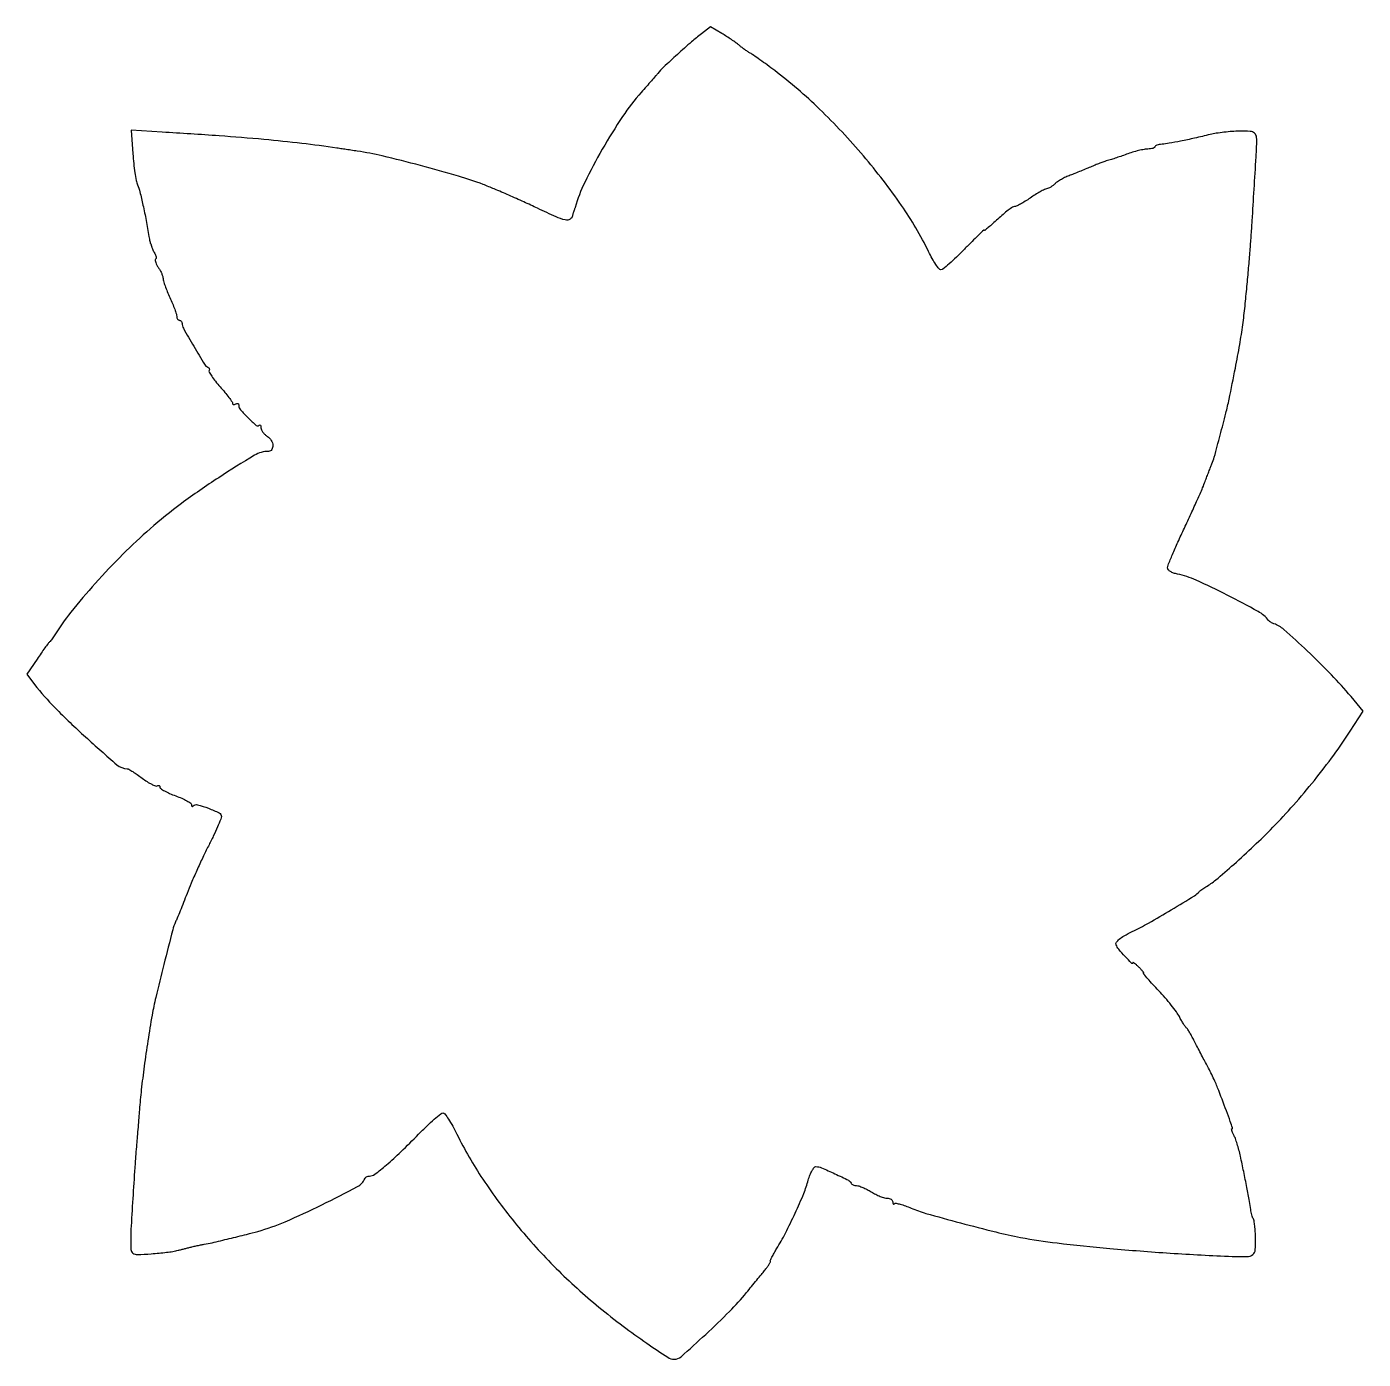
# Model space of a CAD drawing. Extents: x 0 to 423, y 0 to 422.
import ezdxf

# ---------------------------------------------------------------- set-up
doc = ezdxf.new("R2010")
doc.units = 0

msp = doc.modelspace()

# ---------------------------------------------------------------- linework, layer by layer
msp.add_lwpolyline([(213.415875, 419.729043, 0.016206), (210.289255, 417.174214, 0.00519), (205.809709, 413.182435, 0.004203), (201.468758, 409.165334, 0.032988), (199.596465, 407.154624, -0.006908), (198.939235, 406.370568, -0.001068), (197.611646, 404.837156, -0.001191), (196.037376, 403.035338, -0.001035), (194.37935, 401.154624, 0.033686), (188.467912, 393.49485, 0.017102), (182.042493, 383.148263, 0.016872), (176.479245, 372.66253, 0.044868), (173.461367, 364.75, -0.01131), (173.362177, 364.426271, -0.008412), (173.238651, 364.073437, -0.008512), (173.110811, 363.744426, -0.019007), (173, 363.5, 0.036989), (172.895239, 363.244927, 0.014248), (172.786719, 362.877604, 0.014016), (172.691185, 362.470947, 0.016797), (172.625, 362.083333, -0.244397), (171.849779, 360.985715, -0.173737), (170.328537, 360.783063, -0.052144), (167.413819, 361.735401, -0.006872), (161.504777, 364.472191, 0.005006), (157.253809, 366.460341, 0.003586), (152.46307, 368.6014, 0.003621), (147.87012, 370.575147, 0.007767), (144.293775, 372.016452, 0.020929), (136.544188, 374.633819, 0.006209), (124.491116, 377.988347, 0.006167), (112.381744, 381.037746, 0.02173), (104.5, 382.560958, -0.000022), (102.475739, 382.861711, -0.000025), (100.528125, 383.151263, -0.000023), (98.870082, 383.397925, -0.000134), (98, 383.527643, 0.007961), (86.91799, 385.002887, 0.006386), (74.948372, 386.24799, 0.005201), (60.759864, 387.39229, 0.002569), (42.71597, 388.565615), (32.931941, 389.151359), (33.429228, 381.703374, 0.010221), (33.693472, 378.677577, 0.011069), (34.075963, 375.744787, 0.010626), (34.512099, 373.25005, 0.051534), (34.932562, 371.877695, -0.039182), (35.662113, 369.690519, -0.007045), (36.63997, 365.505541, -0.007606), (37.63886, 360.583941, -0.007015), (38.516788, 355.5, 0.007629), (38.653219, 354.715698, 0.010424), (38.801546, 354.014062, 0.007504), (38.945603, 353.435896, 0.109318), (39.041667, 353.25, -0.070791), (39.13122, 353.10504, -0.019146), (39.230019, 352.853125, -0.018982), (39.321284, 352.555463, -0.018653), (39.390313, 352.25, 0.048832), (39.499535, 351.87376, 0.015194), (39.734638, 351.333581, 0.01503), (40.035572, 350.742541, 0.01603), (40.365448, 350.183469, -0.047214), (40.643059, 349.637987, -0.058535), (40.789123, 349.08775, -0.069785), (40.790633, 348.614733, -0.163752), (40.635441, 348.302107, 0.23277), (40.514282, 347.946067, 0.049359), (40.666783, 347.288922, 0.042091), (41.01554, 346.48826, 0.029027), (41.535305, 345.646132, -0.026586), (42.095904, 344.747685, -0.025112), (42.569746, 343.777881, -0.02596), (42.900911, 342.877259, -0.075255), (43, 342.22263, 0.07537), (43.117771, 341.445781, 0.01058), (43.632761, 339.902456, 0.011882), (44.329314, 338.09044, 0.009846), (45.15408, 336.195136, -0.009052), (45.979808, 334.305835, -0.011113), (46.679097, 332.512009, -0.009656), (47.201205, 330.988569, -0.07534), (47.320747, 330.25, 0.064765), (47.387807, 329.772121, 0.081725), (47.574428, 329.367188, 0.097771), (47.847868, 329.096178, 0.14756), (48.166667, 329, -0.11281), (48.484558, 328.927353, -0.100212), (48.755208, 328.721988, -0.094195), (48.936799, 328.41496, -0.086785), (49, 328.053576, 0.129427), (49.418782, 326.462852, 0.004321), (52.706487, 320.766949, 0.003684), (56.126159, 315.055599, 0.161866), (57.177628, 314.16459, -0.095977), (57.461822, 313.981065, -0.114668), (57.635522, 313.7146, -0.118677), (57.670549, 313.406223, -0.108024), (57.564098, 313.103712, 0.278837), (57.559428, 312.623133, 0.015112), (58.405036, 311.287359, 0.019967), (59.578634, 309.692906, 0.012889), (61.056483, 307.939122, -0.008403), (62.566353, 306.179615, -0.012038), (63.840043, 304.566343, -0.00798), (64.840779, 303.188828, -0.153849), (64.998616, 302.690983, 0.15786), (65.081846, 302.435427, 0.190857), (65.293343, 302.301162, 0.126906), (65.616732, 302.32189, 0.059345), (66, 302.5, -0.086011), (66.381933, 302.653424, -0.164862), (66.70625, 302.6155, -0.179739), (66.922219, 302.393631, -0.104438), (67, 302.025313, 0.181951), (67.527003, 300.625055, 0.019788), (69.942409, 298.08118, 0.016637), (72.52572, 295.729698, 0.39091), (73.432763, 295.766096, -0.205251), (73.646161, 295.851459, -0.245449), (73.833374, 295.747785, -0.108172), (73.96102, 295.41689, -0.038184), (74, 294.907213, 0.113628), (74.14713, 294.268151, 0.049395), (74.606299, 293.521376, 0.045417), (75.274378, 292.790827, 0.045285), (76.063996, 292.192107, -0.119353), (77.247292, 290.983866, -0.116898), (77.758263, 289.358818, -0.165156), (77.415342, 288.045731, -0.252146), (76.401971, 287.5, 0.136319), (71.922356, 286.255562, 0.009241), (60.605254, 279.153729, 0.014233), (48.788002, 270.940718, 0.020814), (38.917053, 263, 0.016761), (30.296517, 254.927315, 0.013345), (21.534783, 245.671792, 0.013626), (13.806058, 236.571177, 0.029618), (8.5, 229.100803, -0.010186), (8.075617, 228.451281, -0.010363), (7.627488, 227.823361, -0.010188), (7.215889, 227.294054, -0.041502), (6.934001, 227, 0.05277), (6.585636, 226.619844, 0.00257), (5.57501, 225.237258, 0.004154), (4.394614, 223.575978, 0.002983), (3.102456, 221.701302), (-0.163091, 216.902605), (2.313413, 213.701302, 0.03081), (8.802802, 206.302803, 0.012702), (18.434259, 197.079348, 0.006626), (28.382683, 188.263586, 0.171092), (31.683278, 186.97218, -0.123821), (32.179885, 186.829143, -0.009084), (33.402976, 186.087658, -0.012219), (34.840879, 185.129899, -0.008943), (36.390682, 184.000109, 0.018059), (37.943709, 182.910761, 0.026386), (39.3909, 182.076739, 0.024613), (40.5962, 181.537274, 0.235514), (41.140682, 181.586946, -0.08836), (41.468786, 181.716973, -0.167203), (41.747575, 181.680442, -0.177912), (41.933443, 181.483716, -0.101568), (42, 181.159447, 0.251167), (42.249784, 180.693568, 0.020663), (43.46875, 179.954291, 0.023781), (45.084176, 179.161368, 0.015888), (47, 178.402886, -0.016062), (48.915806, 177.643638, -0.024011), (50.53125, 176.848387, -0.020999), (51.748661, 176.106239, -0.25038), (52, 175.635789, 0.057475), (52.038488, 175.302069, 0.172777), (52.160747, 175.112093, 0.253442), (52.339162, 175.083234, 0.112808), (52.547223, 175.213889, -0.267593), (53.91144, 175.580402, -0.02423), (57.405413, 174.46534, -0.023824), (60.768516, 173.023537, -0.296854), (61.449777, 171.889624, -0.08855), (61.25775, 171.000749, -0.005738), (60.22252, 168.558202, -0.008219), (58.900128, 165.665602, -0.006028), (57.342407, 162.5, 0.006943), (55.592369, 158.927085, 0.004647), (53.685317, 154.79375, 0.004679), (51.911721, 150.753232, 0.009183), (50.590009, 147.5, -0.001894), (49.489343, 144.673362, -0.002141), (48.41098, 141.96875, -0.001952), (47.475399, 139.676954, -0.011755), (46.956855, 138.5, 0.046557), (46.03869, 135.948739, 0.001415), (43.259201, 125.044204, 0.002717), (40.684077, 114.580841, 0.01567), (39.526378, 109, 0.004872), (38.177358, 100.820705, 0.005184), (37.017335, 92.783889, 0.005511), (36.105563, 85.344947, 0.008928), (35.513253, 79, -0.00097), (35.319666, 76.496251, -0.000568), (35.078723, 73.5, -0.000568), (34.830925, 70.50378, -0.000968), (34.616105, 68, 0.004898), (34.146115, 61.965606, 0.001227), (33.4999, 52.110408, 0.000862), (32.890548, 42.182187, 0.011317), (32.75446, 38.5, 0.017268), (32.82927, 34.801534, 0.216027), (33.460569, 33.589727, 0.177779), (34.855314, 33.138139, 0.011112), (39.25, 33.406449, 0.003699), (41.752937, 33.633829, 0.004436), (44.104687, 33.886112, 0.003822), (46.081354, 34.131242, 0.029248), (47, 34.307444, 0.000554), (47.747271, 34.497532, 0.000208), (48.79375, 34.765428, 0.000206), (49.932926, 35.058061, 0.00025), (51, 35.333211, -0.006381), (52.138221, 35.61187, -0.003799), (53.5, 35.916017, -0.003801), (54.862031, 36.198556, -0.006559), (56, 36.410123, 0.014554), (58.495892, 36.915555, 0.001772), (63.933865, 38.202893, 0.002202), (69.417427, 39.547129, 0.007344), (73, 40.498215, 0.033052), (81.67243, 43.568499, 0.012862), (93.232638, 48.899131, 0.006656), (104.597909, 54.687987, 0.178222), (106.833333, 57.167636, -0.108014), (107.049351, 57.486045, -0.065226), (107.419501, 57.755493, -0.060701), (107.879308, 57.937928, -0.064203), (108.360713, 58, 0.165014), (110.02477, 58.564557, 0.013133), (113.69132, 61.53213, 0.014996), (118.288004, 65.701411, 0.007425), (123.879789, 71.25, -0.007911), (126.491368, 73.836379, -0.01164), (128.87281, 76.017188, -0.00707), (130.916807, 77.752957, -0.174204), (131.604351, 78, -0.237831), (132.192085, 77.703676, -0.014058), (133.367564, 76.017188, -0.018745), (134.683975, 73.836488, -0.012517), (136.032476, 71.25, 0.033152), (144.193657, 57.056835, 0.024917), (154.923724, 42.583228, 0.024204), (167.446823, 28.762144, 0.025767), (181, 16.517782, 0.009009), (188.634306, 10.529279, 0.010467), (196.112212, 5.120212, 0.00592), (202.769981, 0.629159, 0.146435), (204.872173, 0, 0.183995), (206.999678, 0.810333, 0.004618), (214.796688, 7.887995, 0.010735), (222.340861, 15.170921, 0.023625), (227.710363, 21.119169, -0.000011), (229.304566, 23.062245, -0.00001), (230.960861, 25.080826, -0.00001), (232.449794, 26.895289, -0.000031), (233.454269, 28.119169, 0.01324), (234.191654, 29.067636, 0.019054), (234.788782, 29.947506, 0.015147), (235.222692, 30.691718, 0.202492), (235.252997, 31, -0.184969), (235.274437, 31.333449, -0.008456), (235.776616, 32.38125, -0.013142), (236.438956, 33.622651, -0.008951), (237.253949, 35, 0.019553), (240.047649, 39.95831, 0.010442), (243.128009, 46.284739, 0.010056), (245.83021, 52.466088, 0.032678), (247.264791, 56.700208, -0.025785), (247.7976, 58.347074, -0.036877), (248.448833, 59.736936, -0.040735), (249.118376, 60.729759, -0.227835), (249.680653, 61, -0.101001), (251.497829, 60.629142, -0.009332), (255.70987, 58.741574, -0.006842), (259.956364, 56.671131, -0.173005), (260.833333, 55.75, 0.127548), (261.061949, 55.462589, 0.05886), (261.477796, 55.220313, 0.052784), (262.001793, 55.055645, 0.049794), (262.559164, 55, -0.082746), (263.301591, 54.876287, -0.018498), (264.504402, 54.413598, -0.018711), (265.870173, 53.767895, -0.01712), (267.22583, 53.003738, 0.021154), (268.607795, 52.239374, 0.021021), (270.052275, 51.59278, 0.021423), (271.359727, 51.136152, 0.072886), (272.25, 51.003738, -0.064835), (272.919032, 50.915165, -0.082276), (273.485937, 50.65839, -0.098655), (273.865209, 50.278545, -0.14806), (274, 49.833333, 0.050305), (274.041093, 49.425927, 0.150837), (274.173837, 49.183212, 0.260045), (274.367566, 49.131242, 0.135487), (274.591785, 49.258452, -0.24896), (275.044205, 49.397113, -0.017629), (276.374244, 49.091503, -0.021585), (278.005871, 48.579135, -0.014382), (279.828713, 47.859097, 0.032378), (284.499354, 46.205738, 0.003587), (295.424494, 43.201899, 0.004695), (306.601184, 40.327133, 0.013144), (314.5, 38.593316, 0.018583), (326.010748, 36.82269, 0.006444), (342.725387, 35.102116, 0.006177), (361.868413, 33.618757, 0.005755), (381.5, 32.568048, 0.015565), (386.184919, 32.517292, 0.162795), (387.969525, 33.154709, 0.208777), (388.780589, 34.663131, 0.027808), (388.877168, 38.362509, 0.009265), (388.779264, 40.399314, 0.011851), (388.609975, 42.269778, 0.00983), (388.401851, 43.818067, 0.092227), (388.180466, 44.449502, -0.047465), (387.951887, 44.952827, -0.016072), (387.714423, 45.722422, -0.015819), (387.505078, 46.594815, -0.017525), (387.359393, 47.449502, 0.011973), (386.953756, 49.999849, 0.002543), (386.118785, 54.418519, 0.00272), (385.119653, 59.416983, 0.002961), (384.093329, 64.264296, 0.011159), (383.617812, 66.233954, 0.010637), (383.047883, 68.21238, 0.010639), (382.470242, 69.937952, 0.03679), (381.992349, 71.014296, -0.016587), (381.616519, 71.776257, -0.031331), (381.373689, 72.416699, -0.039958), (381.270993, 72.876165, -0.455847), (381.378598, 73, 0.507268), (381.562582, 73.251331, 0.007295), (380.880345, 75.299242, 0.007127), (379.643688, 78.682683, 0.00089), (376.84288, 85.980465, 0.01226), (376.171719, 87.600541, 0.006113), (375.247107, 89.619282, 0.006064), (374.238072, 91.687751, 0.008883), (373.296207, 93.480465, -0.00272), (372.325384, 95.27425, -0.001793), (371.227448, 97.347387, -0.001804), (370.173928, 99.371729, -0.003487), (369.348311, 101, 0.008715), (368.631974, 102.376868, 0.011123), (367.921907, 103.61875, 0.009184), (367.28915, 104.627983, 0.086705), (366.941636, 105, -0.080218), (366.599962, 105.356446, -0.010547), (366.02093, 106.234375, -0.012027), (365.376426, 107.314688, -0.009812), (364.737738, 108.5, 0.038309), (363.817534, 109.996898, 0.011263), (362.183998, 112.144399, 0.011239), (360.23116, 114.485154, 0.011853), (358.208571, 116.693699, -0.004853), (356.312242, 118.707046, -0.007967), (354.751406, 120.451725, -0.002567), (353.452133, 121.967102, -0.346123), (353.443699, 122.193699, 0.31532), (353.447383, 122.394692, 0.017951), (353.062628, 122.924087, 0.022171), (352.51996, 123.557094, 0.013903), (351.833333, 124.25, 0.012209), (351.129429, 124.889804, 0.024546), (350.538542, 125.352415, 0.032253), (350.113133, 125.613625, 0.564945), (350, 125.545455, -0.666778), (349.639356, 125.395251, -0.010809), (347.57782, 127.531262, -0.013735), (345.549445, 129.850612, -0.081353), (344.738996, 131.237782, -0.242968), (344.828802, 132.048732, -0.074001), (345.683016, 132.994225, -0.043966), (347.299262, 134.101062, -0.014608), (349.843691, 135.436654, 0.015491), (354.965988, 138.13693, 0.005369), (362.188561, 142.338331, 0.002339), (369.537613, 146.766317, 0.086823), (371, 148.04935, -0.052264), (371.296828, 148.348289, -0.014056), (371.827358, 148.756984, -0.014078), (372.459683, 149.189705, -0.014143), (373.114409, 149.585463, 0.045679), (376.266563, 151.773143, 0.007146), (382.001603, 156.725493, 0.008219), (388.352755, 162.559975, 0.008897), (394.340252, 168.450732, 0.013437), (400.873075, 175.479033, 0.011022), (407.477147, 183.320267, 0.011132), (413.643108, 191.336675, 0.014902), (418.849816, 198.888931), (422.968036, 205.260617), (419.084545, 209.880309, 0.017564), (412.894397, 216.739685, 0.011222), (405.25182, 224.286119, 0.007326), (397.830387, 231.089455, 0.10179), (394.700605, 232.899944, -0.031185), (394.204279, 233.100435, -0.026178), (393.705803, 233.371849, -0.02699), (393.275912, 233.669064, -0.06319), (393, 233.944806, 0.101492), (389.677085, 236.795241, 0.009093), (379.923061, 241.979566, 0.011521), (370.014889, 246.732898, 0.056779), (364.124918, 248.625016, -0.038238), (362.928729, 248.961016, -0.051466), (361.917945, 249.45317, -0.062328), (361.221415, 250.016948, -0.193837), (361, 250.566627, -0.096799), (361.175608, 251.465197, -0.003265), (362.563835, 254.818329, -0.00606), (364.283922, 258.763233, -0.004176), (366.323695, 263.191627, 0.002431), (368.455542, 267.777735, 0.002738), (370.45874, 272.20629, 0.002506), (372.123248, 275.99131, 0.014849), (372.924616, 278, -0.002457), (373.475404, 279.486605, -0.002055), (374.074312, 281.059375, -0.002073), (374.633877, 282.493125, -0.005673), (375.044926, 283.5, 0.033067), (375.791218, 285.658851, 0.001775), (377.675467, 292.652617, 0.002954), (379.467433, 299.563435, 0.010636), (380.490011, 304, 0.002731), (382.4887, 313.869926, 0.006248), (383.861559, 321.336182, 0.007938), (384.826202, 327.572205, 0.009372), (385.534079, 333.5, 0.001454), (386.134593, 339.658515, 0.001608), (386.678775, 345.616909, 0.001726), (387.136936, 351.031892, 0.003034), (387.473105, 355.512427, 0.001696), (387.800608, 360.510873, 0.000257), (388.416014, 370.501597, 0.00018), (389.036626, 380.722457, 0.003238), (389.213158, 384, 0.028149), (389.186746, 386.95078, 0.196405), (388.568348, 388.22087, 0.168146), (387.177206, 388.803533, 0.019523), (383.75, 388.887256, 0.014546), (381.447805, 388.786572, 0.010241), (378.867188, 388.545162, 0.010345), (376.405808, 388.212231, 0.02129), (374.5, 387.830449, -0.004242), (369.535692, 386.65867, -0.006133), (365.127664, 385.714304, -0.006531), (361.506773, 385.033997, -0.025591), (359.25, 384.758472, 0.028204), (358.388035, 384.648665, 0.04294), (357.660937, 384.44827, 0.051904), (357.149476, 384.195837, 0.257635), (357, 383.925, -0.268914), (356.848425, 383.663553, -0.055089), (356.339063, 383.44221, -0.044313), (355.612067, 383.286272, -0.028393), (354.75, 383.229332, 0.044896), (353.587354, 383.11395, 0.013297), (351.839063, 382.731728, 0.013228), (349.887908, 382.195328, 0.013896), (348, 381.564385, -0.003407), (346.167172, 380.908802, -0.003739), (344.38125, 380.298643, -0.003494), (342.847043, 379.799143, -0.018743), (342, 379.56446, 0.025344), (341.199732, 379.331325, 0.006252), (339.9125, 378.86632, 0.006383), (338.450001, 378.295826, 0.00635), (337, 377.68723, -0.004045), (335.4179, 377.014597, -0.002502), (333.548419, 376.248532, -0.002509), (331.69416, 375.510324, -0.004514), (330.164829, 374.926224, 0.020713), (328.782715, 374.34639, 0.018084), (327.387887, 373.629404, 0.018463), (326.174002, 372.888672, 0.050187), (325.39484, 372.251983, -0.031791), (324.75515, 371.688848, -0.027717), (324.020184, 371.182939, -0.028713), (323.302537, 370.800127, -0.070028), (322.730011, 370.627536, 0.078173), (322.031874, 370.404679, 0.010994), (320.691564, 369.694918, 0.012325), (319.132674, 368.773895, 0.010198), (317.517865, 367.718954, -0.010789), (315.918489, 366.676792, -0.013986), (314.406485, 365.795031, -0.011678), (313.118214, 365.129851, -0.110706), (312.517865, 364.987534, 0.147475), (311.919543, 364.799111, 0.011667), (310.55056, 363.819178, 0.015042), (308.952101, 362.540591, 0.010938), (307.25, 361.027659, -0.005303), (305.619469, 359.545119, -0.009579), (304.248438, 358.371128, -0.005011), (303.126699, 357.465969, -0.626853), (303, 357.527317, 0.657081), (302.875886, 357.580984, 0.001863), (301.140691, 355.937446, 0.005691), (299.098379, 353.943624, 0.003233), (296.670439, 351.487192, -0.008073), (294.165585, 349.001543, -0.011853), (291.877975, 346.905613, -0.0073), (289.914764, 345.240602, -0.173921), (289.243988, 345, -0.230311), (288.678821, 345.27491, -0.017414), (287.646625, 346.689062, -0.021211), (286.499167, 348.546931, -0.014404), (285.34647, 350.75, 0.038454), (276.776095, 365.373355, 0.024391), (264.727386, 381.034618, 0.023969), (250.831907, 395.877057, 0.030714), (236.629688, 408.059625, 0.003222), (234.24488, 409.839477, 0.003649), (231.933644, 411.515469, 0.003329), (229.94988, 412.912176, 0.02005), (228.886574, 413.588781, -0.014769), (228.042578, 414.113397, -0.008299), (227.047822, 414.797272, -0.008276), (226.065399, 415.521762, -0.013375), (225.256886, 416.173866, 0.019891), (224.339432, 416.89431, 0.006916), (222.963248, 417.860419, 0.006857), (221.416909, 418.883582, 0.007935), (219.915875, 419.814129), (216.331749, 421.958087)], format="xyb", close=True)

doc.saveas('drawing.dxf')
